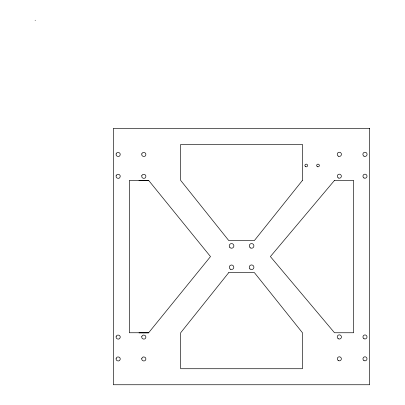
<?xml version="1.0" encoding="UTF-8"?>
<svg xmlns="http://www.w3.org/2000/svg" width="405" height="405" viewBox="0 0 405 405"><rect width="100%" height="100%" fill="white"/><g stroke="black" fill="none" stroke-linecap="round" stroke-linejoin="round"><path stroke-width="0.61" d="M148.645 180.407L129.342 180.407L129.342 332.753L148.645 332.753L210.494 256.578L148.645 180.407L139.011 180.407M139.011 332.88L148.645 332.88M35.184 20.25L35.184 20.518M116.124 153.915C115.329 156.497 119.586 157.636 120.189 155.004C120.984 152.422 116.726 151.278 116.124 153.915M116.124 175.78C115.329 178.362 119.586 179.506 120.189 176.869C120.984 174.287 116.726 173.148 116.124 175.78M116.124 336.54C115.329 339.122 119.586 340.266 120.189 337.628C120.984 335.046 116.726 333.902 116.124 336.54M141.775 153.915C140.981 156.497 145.238 157.636 145.84 155.004C146.635 152.422 142.378 151.278 141.775 153.915M116.124 358.405C115.329 360.992 119.586 362.131 120.189 359.493C120.984 356.911 116.726 355.772 116.124 358.405M141.775 336.54C140.981 339.122 145.238 340.266 145.84 337.628C146.635 335.046 142.378 333.902 141.775 336.54M141.78 175.765C140.96 178.342 145.213 179.516 145.835 176.889C146.65 174.312 142.403 173.132 141.78 175.765M141.78 358.39C140.96 360.966 145.213 362.141 145.835 359.513C146.65 356.937 142.403 355.762 141.78 358.39M228.764 272.6L180.686 332.753L180.686 368.727L302.449 368.727L302.449 332.753L254.375 272.6L228.764 272.6M302.449 180.407L254.375 240.555L228.764 240.555L180.686 180.407L180.686 144.423L302.449 144.423L302.449 180.407M334.495 180.407L270.393 256.578L334.495 332.753L353.646 332.753L353.646 180.407L334.495 180.407M369.669 128.4L113.319 128.4L113.319 384.75L369.669 384.75L369.669 128.4M363.968 360.582A2.025 2.025 0 0 0 367.006 358.825A2.025 2.025 0 0 0 363.968 357.068A2.025 2.025 0 0 0 363.968 360.582M338.276 156.153A2.101 2.101 0 0 0 341.43 154.33A2.101 2.101 0 0 0 338.276 152.513A2.101 2.101 0 0 0 338.276 156.153M363.963 177.962A2.035 2.035 0 0 0 367.016 176.2A2.035 2.035 0 0 0 363.963 174.439A2.035 2.035 0 0 0 363.963 177.962M338.312 360.582A2.03 2.03 0 0 0 341.359 358.825A2.03 2.03 0 0 0 338.312 357.068A2.03 2.03 0 0 0 338.312 360.582M250.417 247.916A2.329 2.329 0 0 0 253.91 245.896A2.329 2.329 0 0 0 250.417 243.881A2.329 2.329 0 0 0 250.417 247.916M338.276 338.777A2.101 2.101 0 0 0 341.43 336.96A2.101 2.101 0 0 0 338.276 335.137A2.101 2.101 0 0 0 338.276 338.777M338.312 177.957A2.03 2.03 0 0 0 341.359 176.2A2.03 2.03 0 0 0 338.312 174.439A2.03 2.03 0 0 0 338.312 177.957M363.928 156.153A2.101 2.101 0 0 0 367.082 154.33A2.101 2.101 0 0 0 363.928 152.513A2.101 2.101 0 0 0 363.928 156.153M363.963 338.717A2.03 2.03 0 0 0 367.011 336.96A2.03 2.03 0 0 0 363.963 335.198A2.03 2.03 0 0 0 363.963 338.717M229.908 247.541A2.329 2.329 0 0 0 233.806 246.498A2.329 2.329 0 0 0 230.956 243.648A2.329 2.329 0 0 0 229.908 247.541M249.936 268.905A2.329 2.329 0 0 0 253.829 267.862A2.329 2.329 0 0 0 250.978 265.012A2.329 2.329 0 0 0 249.936 268.905M230.43 269.209A2.248 2.248 0 0 0 233.806 267.259A2.248 2.248 0 0 0 230.43 265.31A2.248 2.248 0 0 0 230.43 269.209M317.338 166.652A1.347 1.347 0 0 0 319.358 165.488A1.347 1.347 0 0 0 317.338 164.324A1.347 1.347 0 0 0 317.338 166.652M305.567 166.652A1.347 1.347 0 0 0 307.587 165.488A1.347 1.347 0 0 0 305.567 164.324A1.347 1.347 0 0 0 305.567 166.652"/></g></svg>
